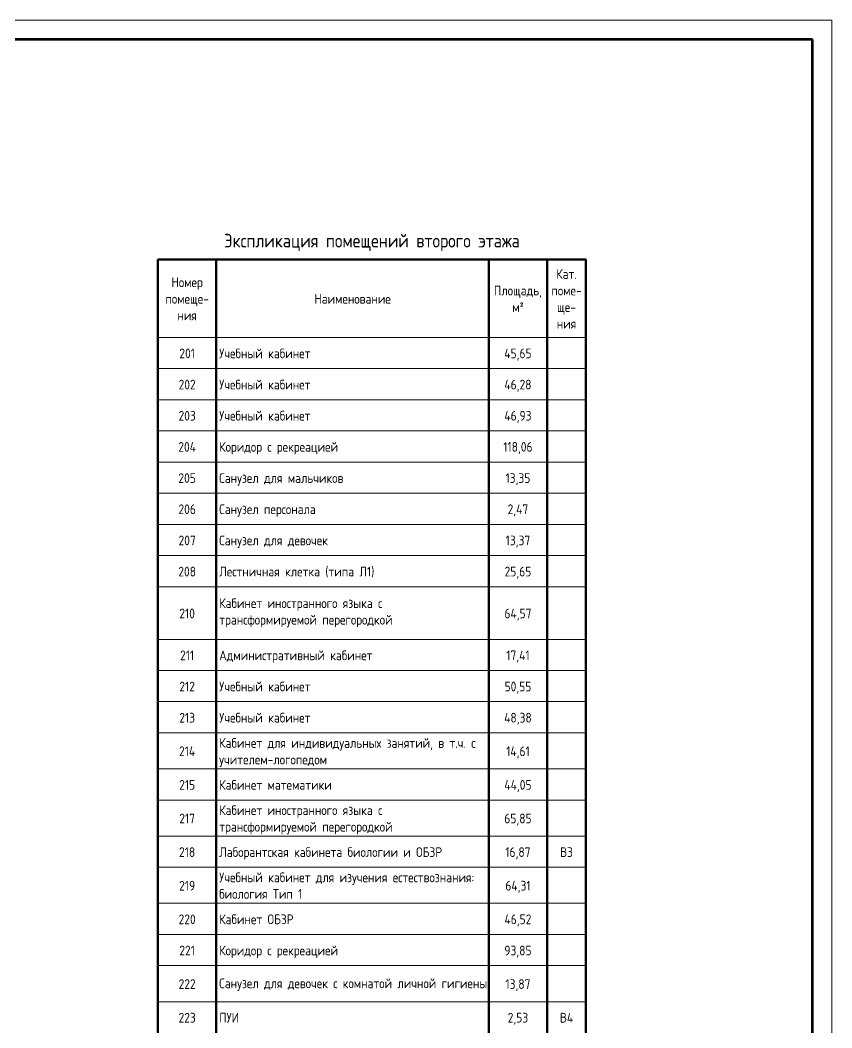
# Model space of a CAD drawing. Header units: millimetres. Extents: x -586848 to 520591, y -385801 to 675781.
# Drawn here: x 176072 to 196956, y 648969 to 674895 of the extents above; entities that cross this region are included whole.
import ezdxf

# ---------------------------------------------------------------- set-up
doc = ezdxf.new("R2010")
doc.units = ezdxf.units.MM
for name, color, linetype, lineweight in [('Графика спецификации', 7, 'Continuous', 20), ('Линии', 7, 'Continuous', 9), ('ОФ_рамка', 8, 'Continuous', 60), ('Тонкие линии', 7, 'Continuous', 18)]:
    doc.layers.add(name, color=color, linetype=linetype, lineweight=lineweight)
doc.styles.add('GOST Common_7', font='', dxfattribs={"width": 0.9, "height": 2.5})
doc.styles.add('GOST Common_8', font='', dxfattribs={"width": 0.9, "height": 3.5})
doc.styles.get('GOST Common_7').set_extended_font_data('GOST type B')
doc.styles.get('GOST Common_8').set_extended_font_data('GOST type B')

# ---------------------------------------------------------------- blocks, each defined once
blk = doc.blocks.new('2 этаж')
at = {"layer": 'Линии', "color": 251, "lineweight": 50, "true_color": 0x636466}
for p, q in [((180421, 36027), (180421, 34023)), ((180421, 36027), (191433, 36027)), ((181921, 36027), (181921, 34023)), ((188932, 36027), (188932, 34023)), ((190432, 36027), (190432, 34023)), ((191432, 36027), (191432, 34023)), ((180421, 34023), (180421, 33221)), ((181921, 34023), (181921, 33221)), ((188932, 34023), (188932, 33221)), ((190432, 34023), (190432, 33221)), ((191432, 34023), (191432, 33221)), ((180421, 33221), (180421, 32419)), ((181921, 33221), (181921, 32419)), ((188932, 33221), (188932, 32419)), ((190432, 33221), (190432, 32419)), ((191432, 33221), (191432, 32419)), ((180421, 32419), (180421, 31617)), ((181921, 32419), (181921, 31617)), ((188932, 32419), (188932, 31617)), ((190432, 32419), (190432, 31617)), ((191432, 32419), (191432, 31617)), ((180421, 31617), (180421, 30815)), ((181921, 31617), (181921, 30815)), ((188932, 31617), (188932, 30815)), ((190432, 31617), (190432, 30815)), ((191432, 31617), (191432, 30815)), ((180421, 30815), (180421, 30013)), ((181921, 30815), (181921, 30013)), ((188932, 30815), (188932, 30013)), ((190432, 30815), (190432, 30013)), ((191432, 30815), (191432, 30013)), ((180421, 30013), (180421, 29211)), ((181921, 30013), (181921, 29211)), ((188932, 30013), (188932, 29211)), ((190432, 30013), (190432, 29211)), ((191432, 30013), (191432, 29211)), ((180421, 29211), (180421, 28410)), ((181921, 29211), (181921, 28410)), ((188932, 29211), (188932, 28410)), ((190432, 29211), (190432, 28410)), ((191432, 29211), (191432, 28410)), ((180421, 28410), (180421, 27608)), ((181921, 28410), (181921, 27608)), ((188932, 28410), (188932, 27608)), ((190432, 28410), (190432, 27608)), ((191432, 28410), (191432, 27608)), ((180421, 27608), (180421, 26254)), ((180421, 27608), (180421, 26806)), ((181921, 27608), (181921, 26254)), ((181921, 27608), (181921, 26806)), ((188932, 27608), (188932, 26254)), ((188932, 27608), (188932, 26806)), ((190432, 27608), (190432, 26254)), ((190432, 27608), (190432, 26806)), ((191432, 27608), (191432, 26254)), ((191432, 27608), (191432, 26806)), ((180421, 26254), (180421, 25452)), ((181921, 26254), (181921, 25452)), ((188932, 26254), (188932, 25452)), ((190432, 26254), (190432, 25452)), ((191432, 26254), (191432, 25452)), ((180421, 25452), (180421, 24651)), ((181921, 25452), (181921, 24651)), ((188932, 25452), (188932, 24651)), ((190432, 25452), (190432, 24651)), ((191432, 25452), (191432, 24651)), ((180421, 24651), (180421, 23849)), ((181921, 24651), (181921, 23849)), ((188932, 24651), (188932, 23849)), ((190432, 24651), (190432, 23849)), ((191432, 24651), (191432, 23849)), ((180421, 23849), (180421, 22922)), ((181921, 23849), (181921, 22922)), ((188932, 23849), (188932, 22922)), ((190432, 23849), (190432, 22922)), ((191432, 23849), (191432, 22922)), ((180421, 22922), (180421, 22120)), ((180421, 22922), (180421, 22120)), ((181921, 22922), (181921, 22120)), ((181921, 22922), (181921, 22120)), ((188932, 22922), (188932, 22120)), ((188932, 22922), (188932, 22120)), ((190432, 22922), (190432, 22120)), ((190432, 22922), (190432, 22120)), ((191432, 22922), (191432, 22120)), ((191432, 22922), (191432, 22120)), ((180421, 22120), (180421, 21192)), ((181921, 22120), (181921, 21192)), ((188932, 22120), (188932, 21192)), ((190432, 22120), (190432, 21192)), ((191432, 22120), (191432, 21192)), ((180421, 21192), (180421, 20391)), ((181921, 21192), (181921, 20391)), ((188932, 21192), (188932, 20391)), ((190432, 21192), (190432, 20391)), ((191432, 21192), (191432, 20391)), ((180421, 20391), (180421, 19463)), ((181921, 20391), (181921, 19463)), ((188932, 20391), (188932, 19463)), ((190432, 20391), (190432, 19463)), ((191432, 20391), (191432, 19463)), ((180421, 19463), (180421, 18661)), ((181921, 19463), (181921, 18661)), ((188932, 19463), (188932, 18661)), ((190432, 19463), (190432, 18661)), ((191432, 19463), (191432, 18661)), ((180421, 18661), (180421, 17860)), ((181921, 18661), (181921, 17860)), ((188932, 18661), (188932, 17860)), ((190432, 18661), (190432, 17860)), ((191432, 18661), (191432, 17860)), ((180421, 17860), (180421, 16932)), ((181921, 17860), (181921, 16932)), ((188932, 17860), (188932, 16932)), ((190432, 17860), (190432, 16932)), ((191432, 17860), (191432, 16932)), ((180421, 16932), (180421, 16130)), ((181921, 16932), (181921, 16130)), ((188932, 16932), (188932, 16130)), ((190432, 16932), (190432, 16130)), ((191432, 16932), (191432, 16130))]:
    blk.add_line(p, q, dxfattribs=at)
at = {"layer": 'Линии', "color": 251, "lineweight": 20, "true_color": 0x636466}
for p, q in [((181921, 34023), (180421, 34023)), ((188932, 34023), (181921, 34023)), ((190432, 34023), (188932, 34023)), ((191432, 34023), (190432, 34023)), ((181921, 33221), (180421, 33221)), ((188932, 33221), (181921, 33221)), ((190432, 33221), (188932, 33221)), ((191432, 33221), (190432, 33221)), ((181921, 32419), (180421, 32419)), ((188932, 32419), (181921, 32419)), ((190432, 32419), (188932, 32419)), ((191432, 32419), (190432, 32419)), ((181921, 31617), (180421, 31617)), ((188932, 31617), (181921, 31617)), ((190432, 31617), (188932, 31617)), ((191432, 31617), (190432, 31617)), ((181921, 30815), (180421, 30815)), ((188932, 30815), (181921, 30815)), ((190432, 30815), (188932, 30815)), ((191432, 30815), (190432, 30815)), ((181921, 30013), (180421, 30013)), ((188932, 30013), (181921, 30013)), ((190432, 30013), (188932, 30013)), ((191432, 30013), (190432, 30013)), ((181921, 29211), (180421, 29211)), ((188932, 29211), (181921, 29211)), ((190432, 29211), (188932, 29211)), ((191432, 29211), (190432, 29211)), ((181921, 28410), (180421, 28410)), ((188932, 28410), (181921, 28410)), ((190432, 28410), (188932, 28410)), ((191432, 28410), (190432, 28410)), ((181921, 27608), (180421, 27608)), ((181921, 27608), (180421, 27608)), ((188932, 27608), (181921, 27608)), ((188932, 27608), (181921, 27608)), ((190432, 27608), (188932, 27608)), ((190432, 27608), (188932, 27608)), ((191432, 27608), (190432, 27608)), ((191432, 27608), (190432, 27608)), ((181921, 26254), (180421, 26254)), ((188932, 26254), (181921, 26254)), ((190432, 26254), (188932, 26254)), ((191432, 26254), (190432, 26254)), ((181921, 25452), (180421, 25452)), ((188932, 25452), (181921, 25452)), ((190432, 25452), (188932, 25452)), ((191432, 25452), (190432, 25452)), ((181921, 24651), (180421, 24651)), ((188932, 24651), (181921, 24651)), ((190432, 24651), (188932, 24651)), ((191432, 24651), (190432, 24651)), ((181921, 23849), (180421, 23849)), ((188932, 23849), (181921, 23849)), ((190432, 23849), (188932, 23849)), ((191432, 23849), (190432, 23849)), ((181921, 22922), (180421, 22922)), ((188932, 22922), (181921, 22922)), ((190432, 22922), (188932, 22922)), ((191432, 22922), (190432, 22922)), ((181921, 22120), (180421, 22120)), ((181921, 22120), (180421, 22120)), ((188932, 22120), (181921, 22120)), ((188932, 22120), (181921, 22120)), ((190432, 22120), (188932, 22120)), ((190432, 22120), (188932, 22120)), ((191432, 22120), (190432, 22120)), ((191432, 22120), (190432, 22120)), ((181921, 21192), (180421, 21192)), ((188932, 21192), (181921, 21192)), ((190432, 21192), (188932, 21192)), ((191432, 21192), (190432, 21192)), ((181921, 20391), (180421, 20391)), ((188932, 20391), (181921, 20391)), ((190432, 20391), (188932, 20391)), ((191432, 20391), (190432, 20391)), ((181921, 19463), (180421, 19463)), ((188932, 19463), (181921, 19463)), ((190432, 19463), (188932, 19463)), ((191432, 19463), (190432, 19463)), ((181921, 18661), (180421, 18661)), ((188932, 18661), (181921, 18661)), ((190432, 18661), (188932, 18661)), ((191432, 18661), (190432, 18661)), ((181921, 17860), (180421, 17860)), ((188932, 17860), (181921, 17860)), ((190432, 17860), (188932, 17860)), ((191432, 17860), (190432, 17860)), ((181921, 16932), (180421, 16932)), ((188932, 16932), (181921, 16932)), ((190432, 16932), (188932, 16932)), ((191432, 16932), (190432, 16932))]:
    blk.add_line(p, q, dxfattribs=at)
at = {"layer": 'Тонкие линии', "color": 251, "lineweight": 20, "true_color": 0x636466}
blk.add_line((191433, 36027), (191433, 34023), dxfattribs=at)
at = {"layer": 'Графика спецификации', "color": 251, "true_color": 0x636466, "line_spacing_factor": 1.022761}
for s, insert, char_height, width, attachment_point, style in [('Экспликация помещений второго этажа', (185927, 36686), 350, 9308.72, 2, 'GOST Common_8'), ('Номер\\Pпомеще-\\Pния', (181171, 35565), 250, 1418.03, 2, 'GOST Common_7'), ('Кат.\\Pпоме-\\Pще-\\Pния', (190932, 35778), 250, 962.45, 2, 'GOST Common_7'), ('Площадь,\\Pм\\fGOST Common|b0|i0|c238|p34|;\\W.9;²', (189682, 35352), 250, 1538.71, 2, 'GOST Common_7'), ('Наименование', (185427, 35138), 250, 2353.32, 2, 'GOST Common_7'), ('201', (181171, 33735), 250, 509.89, 2, 'GOST Common_7'), ('Учебный кабинет', (181996, 33735), 250, 4969.12, 1, 'GOST Common_7'), ('45,65', (189682, 33735), 250, 868.92, 2, 'GOST Common_7'), ('202', (181171, 32933), 250, 561.18, 2, 'GOST Common_7'), ('Учебный кабинет', (181996, 32933), 250, 4969.12, 1, 'GOST Common_7'), ('46,28', (189682, 32933), 250, 868.92, 2, 'GOST Common_7'), ('203', (181171, 32132), 250, 561.18, 2, 'GOST Common_7'), ('Учебный кабинет', (181996, 32132), 250, 4969.12, 1, 'GOST Common_7'), ('46,93', (189682, 32132), 250, 868.92, 2, 'GOST Common_7'), ('204', (181171, 31330), 250, 588.33, 2, 'GOST Common_7'), ('Коридор с рекреацией', (181996, 31330), 250, 6936.46, 1, 'GOST Common_7'), ('118,06', (189682, 31330), 250, 868.92, 2, 'GOST Common_7'), ('205', (181171, 30528), 250, 561.18, 2, 'GOST Common_7'), ('Санузел для мальчиков', (181996, 30528), 250, 6752.21, 1, 'GOST Common_7'), ('13,35', (189682, 30528), 250, 790.47, 2, 'GOST Common_7'), ('206', (181171, 29726), 250, 561.18, 2, 'GOST Common_7'), ('Санузел персонала', (181996, 29726), 250, 3131.72, 1, 'GOST Common_7'), ('2,47', (189682, 29726), 250, 681.86, 2, 'GOST Common_7'), ('207', (181171, 28924), 250, 561.18, 2, 'GOST Common_7'), ('Санузел для девочек', (181996, 28924), 250, 6323.79, 1, 'GOST Common_7'), ('13,37', (189682, 28924), 250, 790.47, 2, 'GOST Common_7'), ('208', (181171, 28122), 250, 561.18, 2, 'GOST Common_7'), ('Лестничная клетка (типа Л1)', (181996, 28122), 250, 4836.37, 1, 'GOST Common_7'), ('25,65', (189682, 28122), 250, 841.76, 2, 'GOST Common_7'), ('Кабинет иностранного языка с\\Pтрансформируемой перегородкой', (181996, 27309), 250, 7370.71, 1, 'GOST Common_7'), ('210', (181171, 27045), 250, 509.89, 2, 'GOST Common_7'), ('64,57', (189682, 27045), 250, 868.92, 2, 'GOST Common_7'), ('211', (181171, 25967), 250, 458.6, 2, 'GOST Common_7'), ('Административный кабинет', (181996, 25967), 250, 7977.15, 1, 'GOST Common_7'), ('17,41', (189682, 25967), 250, 766.34, 2, 'GOST Common_7'), ('212', (181171, 25165), 250, 509.89, 2, 'GOST Common_7'), ('Учебный кабинет', (181996, 25165), 250, 4969.12, 1, 'GOST Common_7'), ('50,55', (189682, 25165), 250, 841.76, 2, 'GOST Common_7'), ('213', (181171, 24363), 250, 509.89, 2, 'GOST Common_7'), ('Учебный кабинет', (181996, 24363), 250, 4969.12, 1, 'GOST Common_7'), ('48,38', (189682, 24363), 250, 868.92, 2, 'GOST Common_7'), ('Кабинет для индивидуальных занятий, в т.ч. с\\Pучителем-логопедом', (181996, 23712), 250, 7627.17, 1, 'GOST Common_7'), ('214', (181171, 23499), 250, 537.04, 2, 'GOST Common_7'), ('14,61', (189682, 23499), 250, 766.34, 2, 'GOST Common_7'), ('215', (181171, 22634), 250, 509.89, 2, 'GOST Common_7'), ('Кабинет математики', (181996, 22634), 250, 3599.37, 1, 'GOST Common_7'), ('44,05', (189682, 22634), 250, 896.07, 2, 'GOST Common_7'), ('Кабинет иностранного языка с\\Pтрансформируемой перегородкой', (181996, 21983), 250, 5497.11, 1, 'GOST Common_7'), ('217', (181171, 21770), 250, 509.89, 2, 'GOST Common_7'), ('65,85', (189682, 21770), 250, 841.76, 2, 'GOST Common_7'), ('218', (181171, 20905), 250, 509.89, 2, 'GOST Common_7'), ('Лаборантская кабинета биологии и ОБЗР', (181996, 20905), 250, 6891, 1, 'GOST Common_7'), ('16,87', (189682, 20905), 250, 790.47, 2, 'GOST Common_7'), ('В3', (190932, 20905), 250, 401.27, 2, 'GOST Common_7'), ('Учебный кабинет для изучения естествознания:\\Pбиология Тип 1', (181996, 20254), 250, 7949.99, 1, 'GOST Common_7'), ('219', (181171, 20041), 250, 509.89, 2, 'GOST Common_7'), ('64,31', (189682, 20041), 250, 817.63, 2, 'GOST Common_7'), ('220', (181171, 19176), 250, 561.18, 2, 'GOST Common_7'), ('Кабинет ОБЗР', (181996, 19176), 250, 2356.34, 1, 'GOST Common_7'), ('46,52', (189682, 19176), 250, 868.92, 2, 'GOST Common_7'), ('221', (181171, 18374), 250, 509.89, 2, 'GOST Common_7'), ('Коридор с рекреацией', (181996, 18374), 250, 6936.46, 1, 'GOST Common_7'), ('93,85', (189682, 18374), 250, 868.92, 2, 'GOST Common_7'), ('222', (181171, 17510), 250, 561.18, 2, 'GOST Common_7'), ('Санузел для девочек с комнатой личной гигиены', (181996, 17528), 250, 7983.18, 1, 'GOST Common_7'), ('13,87', (189682, 17510), 250, 790.47, 2, 'GOST Common_7'), ('223', (181171, 16645), 250, 561.18, 2, 'GOST Common_7'), ('ПУИ', (181996, 16645), 250, 642.64, 1, 'GOST Common_7'), ('2,53', (189682, 16645), 250, 654.71, 2, 'GOST Common_7'), ('В4', (190932, 16645), 250, 428.42, 2, 'GOST Common_7')]:
    blk.add_mtext(s, dxfattribs=dict(at, insert=insert, char_height=char_height, width=width, attachment_point=attachment_point, style=style))
blk = doc.blocks.new('А0')
at = {"layer": 'ОФ_рамка', "color": 0, "linetype": 'Continuous', "lineweight": 5, "ltscale": 100}
for points in [[(341068, -309617), (222168, -309617)], [(341068, -393717), (341068, -309617)]]:
    blk.add_lwpolyline(points, dxfattribs=at)
at = {"layer": 'ОФ_рамка', "color": 0, "linetype": 'Continuous', "ltscale": 100}
for points in [[(340568, -310117), (224168, -310117)], [(340568, -393217), (340568, -310117)]]:
    blk.add_lwpolyline(points, dxfattribs=at)

msp = doc.modelspace()

# ---------------------------------------------------------------- block references
msp.add_blockref('2 этаж', (-802.7, 632710.4))
at = {"layer": 'ОФ_рамка', "color": 0, "lineweight": -2}
msp.add_blockref('А0', (-144112.5, 984511.5), dxfattribs=at)

doc.saveas('drawing.dxf')
